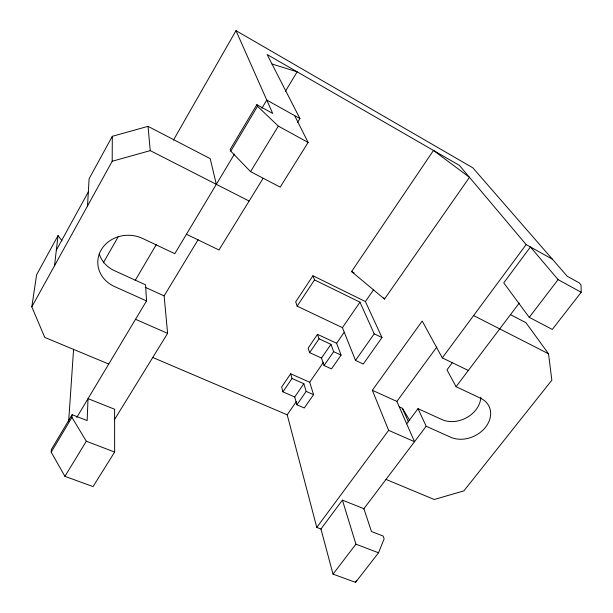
<?xml version="1.0" encoding="UTF-8"?>
<svg xmlns="http://www.w3.org/2000/svg" width="613" height="613" viewBox="0 0 613 613"><rect width="100%" height="100%" fill="white"/><g stroke="black" fill="none" stroke-linecap="round" stroke-linejoin="round"><path stroke-width="0.92" d="M108.746 364.038L44.764 337.411L31.815 306.868L112.194 161.257L112.309 136.308L148.024 126.347L210.213 158.66L216.335 184.337M87.513 205.976L89.115 178.735L112.309 136.308M51.193 452.149L71.928 417.384L72.104 414.71L87.146 420.579L88.034 398.634L114.6 409.231L114.639 452.049L93.046 486.599L64.924 476.339L51.193 452.149L51.438 449.383L72.104 414.71M68.641 421.721L73.583 349.272M54.519 265.736L58.036 235.584L62.013 240.871M31.815 306.868L36.596 274.8L58.036 235.584M378.535 552.803L384.129 538.842L383.179 536.068L371.47 531.502L363.9 508.698L342.406 500.124L320.951 529.011L333.02 574.136L355.548 582.35L378.535 552.803L355.915 544.168L342.406 500.124M355.548 582.35L356.276 580.634M56.327 250.204L88.333 191.93M103.268 262.9L118.432 236.357M173.425 140.139L235.997 30.65L472.876 167.847L567.232 276.256L579.17 282.854L581.017 284.953L581.185 292.294L552.305 329.426L529.249 317.365L503.756 282.869L530.421 246.962L558.098 279.62L581.185 292.294M135.09 280.616L156.376 244.472M235.997 30.65L272.701 113.436L256.862 104.677L230.243 149.35L230.772 151.135L250.571 171.64L280.187 187.126L308.109 142.454L294.638 115.604M230.772 151.135L257.521 106.287L256.862 104.677M76.755 417.468L146.538 300.914L145.58 284.838L114.562 270.739A29.593 26.505 1.1 0 1 99.252 253.759M234.457 154.07L174.82 253.682L142.591 238.442A30.504 27.118 0.3 0 0 101.183 249.897A30.504 27.118 0.3 0 0 114.577 286.585L146.538 300.914M261.881 108.263L266.785 100.08L299.926 118.547L297.435 122.592M285.329 91.437L297.167 71.828L271.996 64.005M114.393 419.775L167.61 333.365L164.131 295.872L198.137 239.645M64.924 476.339L86.31 441.237L71.928 417.384M250.571 171.64L278.317 126.102L257.521 106.287M263.054 178.398L218.971 249.981L186.444 234.266M312.952 275.758L295.704 301.826L297.144 306.14L342.429 327.656L355.509 360.421L363.264 364.015L381.991 337.571L365.409 301.55L312.952 275.758L314.538 279.903L359.969 302.178L374.214 333.84L381.991 337.571M297.144 306.14L314.538 279.903M351.571 271.567L433.483 150.446L469.466 177.326L384.504 299.075L351.571 271.567L354.138 272.854M290.685 373.784L281.643 387.079L282.907 391.845L294.707 396.979L296.899 404.779L304.293 407.974L313.572 394.649L309.688 382.236L290.685 373.784L292.026 378.474L303.841 383.707L306.163 391.393L313.572 394.649M317.496 334.346L308.147 348.092L309.634 352.644L321.496 358.069L324.062 365.524L331.487 368.903L341.089 355.119L336.598 343.265L317.496 334.346L319.066 338.813L330.943 344.345L333.641 351.67L341.089 355.119M282.907 391.845L292.026 378.474M309.634 352.644L319.066 338.813M294.707 396.979L303.841 383.707M321.496 358.069L330.943 344.345M342.429 327.656L359.969 302.178M321.197 529.111L316.783 527.418L287.206 414.802L296.324 401.592M309.688 382.236L323.503 362.237M336.598 343.265L344.2 332.261M365.409 301.55L373.463 289.888M296.899 404.779L306.163 391.393M324.062 365.524L333.641 351.67M355.509 360.421L374.214 333.84M372.336 390.289L396.872 401.415L414.511 441.705L388.634 430.349L372.336 390.289L422.211 321.043L442.287 357.877L468.332 370.459M396.872 401.415L436.793 347.065M316.783 527.418L388.634 430.349M442.287 357.877L526.146 244.579L459.421 165.403L267.13 54.511L299.926 118.547M406.687 423.836L418.005 408.672L441.965 419.568A25.447 20.114 -25.6 0 0 467.106 417.407A25.447 20.114 -25.6 0 0 480.822 397.239M452.609 362.283L446.961 369.861L456.08 386.68L480.669 398.304A26.137 20.405 -25.4 0 1 485.711 426.993A26.137 20.405 -25.4 0 1 450.685 437.238L426.181 426.25L418.005 408.672M363.616 509.074L426.181 426.25M456.08 386.68L519.188 303.136M333.02 574.136L355.915 544.168M529.249 317.365L558.098 279.62M112.194 161.257L150.254 150.622L249.108 201.049M86.31 441.237L114.639 452.049M386.014 479.42L434.242 499.488L463.872 490.89L551.838 380.221L548.528 353.785L525.939 322.683L510.652 314.745M152.652 357.44L287.206 414.802M135.534 319.296L167.61 333.365M399.262 406.879L402.427 408.312L409.668 420.319M145.273 287.313L164.131 295.872M473.604 315.565L548.528 353.785M278.317 126.102L308.109 142.454M526.146 244.579L552.382 259.199M383.845 297.757L384.504 299.075M402.427 408.312L408.427 421.89M148.024 126.347L150.254 150.622"/></g></svg>
